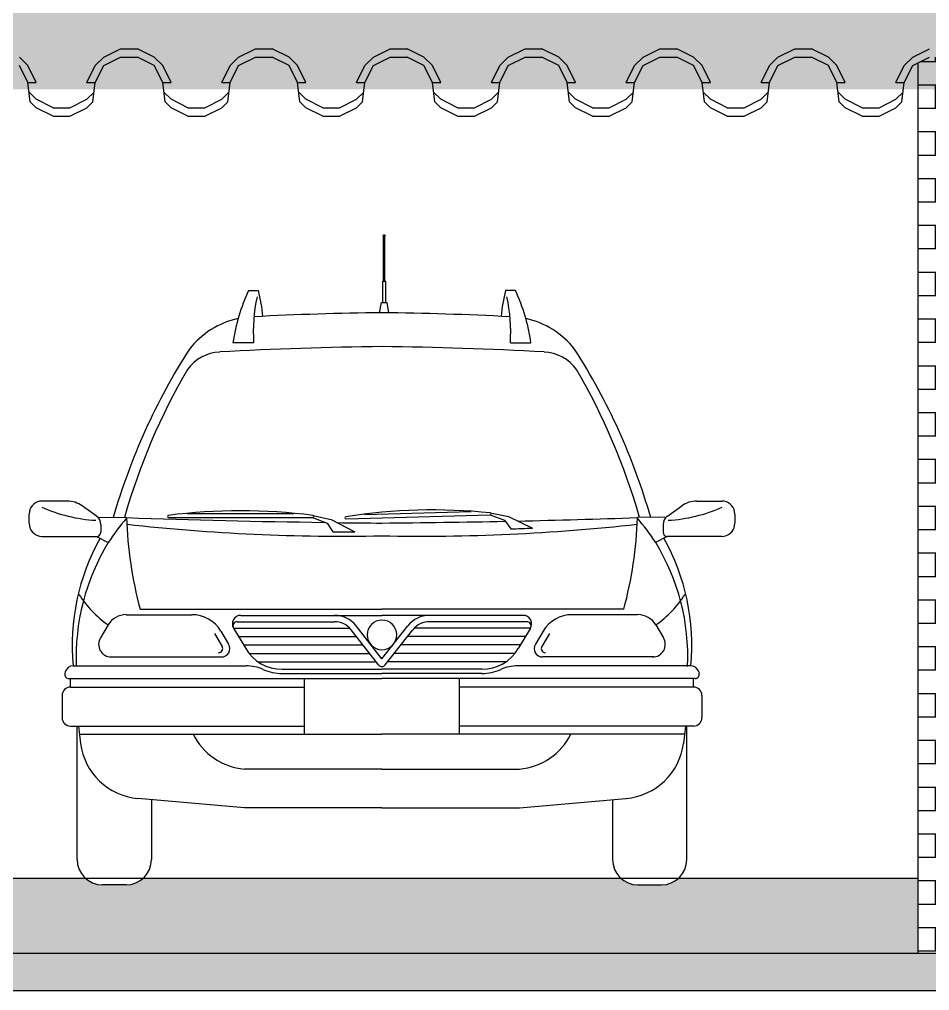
# Model space of a CAD drawing. Extents: x -109 to 1815, y -14679 to 345.
# Drawn here: x -91.821 to -89.391, y -38.856 to -36.263 of the extents above; entities that cross this region are included whole.
import ezdxf

# ---------------------------------------------------------------- set-up
doc = ezdxf.new("R2010")
doc.units = 0
doc.header["$MEASUREMENT"] = 0
for name, color, linetype in [('CAIBRO', 1, 'CONTINUOUS'), ('COTA', 1, 'CONTINUOUS'), ('LINHA-TELHA-VISTA', 1, 'CONTINUOUS'), ('PAREDE', 6, 'CONTINUOUS'), ('PILAR', 5, 'CONTINUOUS'), ('spanish2-18', 3, 'CONTINUOUS')]:
    doc.layers.add(name, color=color, linetype=linetype)

# ---------------------------------------------------------------- blocks, each defined once
blk = doc.blocks.new('tellhafachada')
at = {"layer": 'spanish2-18'}
for p, q in [((-95.8965, -27.0038), (-95.8515, -26.9813)), ((-95.8515, -26.9813), (-95.8065, -26.9813)), ((-95.7615, -27.0038), (-95.8065, -26.9813)), ((-95.5365, -27.0038), (-95.4915, -26.9813)), ((-95.4915, -26.9813), (-95.4465, -26.9813)), ((-95.4015, -27.0038), (-95.4465, -26.9813)), ((-95.1765, -27.0038), (-95.1315, -26.9813)), ((-95.1315, -26.9813), (-95.0865, -26.9813)), ((-95.0415, -27.0038), (-95.0865, -26.9813)), ((-94.8165, -27.0038), (-94.7715, -26.9813)), ((-94.7715, -26.9813), (-94.7265, -26.9813)), ((-94.6815, -27.0038), (-94.7265, -26.9813)), ((-94.4565, -27.0038), (-94.4115, -26.9813)), ((-94.4115, -26.9813), (-94.3665, -26.9813)), ((-94.3215, -27.0038), (-94.3665, -26.9813)), ((-94.0965, -27.0038), (-94.0515, -26.9813)), ((-94.0515, -26.9813), (-94.0065, -26.9813)), ((-93.9615, -27.0038), (-94.0065, -26.9813)), ((-93.7365, -27.0038), (-93.6915, -26.9813)), ((-96.099, -27.0263), (-96.1215, -27.0038)), ((-95.919, -27.0263), (-95.8965, -27.0038)), ((-95.8965, -27.0263), (-95.8515, -27.0038)), ((-95.8515, -27.0038), (-95.8065, -27.0038)), ((-95.7615, -27.0263), (-95.8065, -27.0038)), ((-95.739, -27.0263), (-95.7615, -27.0038)), ((-95.559, -27.0263), (-95.5365, -27.0038)), ((-95.5365, -27.0263), (-95.4915, -27.0038)), ((-95.4915, -27.0038), (-95.4465, -27.0038)), ((-95.4015, -27.0263), (-95.4465, -27.0038)), ((-95.379, -27.0263), (-95.4015, -27.0038)), ((-95.199, -27.0263), (-95.1765, -27.0038)), ((-95.1765, -27.0263), (-95.1315, -27.0038)), ((-95.1315, -27.0038), (-95.0865, -27.0038)), ((-95.0415, -27.0263), (-95.0865, -27.0038)), ((-95.019, -27.0263), (-95.0415, -27.0038)), ((-94.839, -27.0263), (-94.8165, -27.0038)), ((-94.8165, -27.0263), (-94.7715, -27.0038)), ((-94.7715, -27.0038), (-94.7265, -27.0038)), ((-94.6815, -27.0263), (-94.7265, -27.0038)), ((-94.659, -27.0263), (-94.6815, -27.0038)), ((-94.479, -27.0263), (-94.4565, -27.0038)), ((-94.4565, -27.0263), (-94.4115, -27.0038)), ((-94.4115, -27.0038), (-94.3665, -27.0038)), ((-94.3215, -27.0263), (-94.3665, -27.0038)), ((-94.299, -27.0263), (-94.3215, -27.0038)), ((-94.119, -27.0263), (-94.0965, -27.0038)), ((-94.0965, -27.0263), (-94.0515, -27.0038)), ((-94.0515, -27.0038), (-94.0065, -27.0038)), ((-93.9615, -27.0263), (-94.0065, -27.0038)), ((-93.939, -27.0263), (-93.9615, -27.0038)), ((-93.759, -27.0263), (-93.7365, -27.0038)), ((-93.7365, -27.0263), (-93.6915, -27.0038)), ((-96.099, -27.0713), (-96.1215, -27.0263)), ((-96.0765, -27.0713), (-96.099, -27.0263)), ((-95.9415, -27.0713), (-95.919, -27.0263)), ((-95.919, -27.0713), (-95.8965, -27.0263)), ((-95.739, -27.0713), (-95.7615, -27.0263)), ((-95.7165, -27.0713), (-95.739, -27.0263)), ((-95.5815, -27.0713), (-95.559, -27.0263)), ((-95.559, -27.0713), (-95.5365, -27.0263)), ((-95.379, -27.0713), (-95.4015, -27.0263)), ((-95.3565, -27.0713), (-95.379, -27.0263)), ((-95.2215, -27.0713), (-95.199, -27.0263)), ((-95.199, -27.0713), (-95.1765, -27.0263)), ((-95.019, -27.0713), (-95.0415, -27.0263)), ((-94.9965, -27.0713), (-95.019, -27.0263)), ((-94.8615, -27.0713), (-94.839, -27.0263)), ((-94.839, -27.0713), (-94.8165, -27.0263)), ((-94.659, -27.0713), (-94.6815, -27.0263)), ((-94.6365, -27.0713), (-94.659, -27.0263)), ((-94.5015, -27.0713), (-94.479, -27.0263)), ((-94.479, -27.0713), (-94.4565, -27.0263)), ((-94.299, -27.0713), (-94.3215, -27.0263)), ((-94.2765, -27.0713), (-94.299, -27.0263)), ((-94.1415, -27.0713), (-94.119, -27.0263)), ((-94.119, -27.0713), (-94.0965, -27.0263)), ((-93.939, -27.0713), (-93.9615, -27.0263)), ((-93.9165, -27.0713), (-93.939, -27.0263)), ((-93.7815, -27.0713), (-93.759, -27.0263)), ((-93.759, -27.0713), (-93.7365, -27.0263)), ((-96.0926, -27.1228), (-96.099, -27.0713)), ((-96.099, -27.0713), (-96.0765, -27.0713)), ((-95.9415, -27.0713), (-95.919, -27.0713)), ((-95.9255, -27.1228), (-95.919, -27.0713)), ((-95.7326, -27.1228), (-95.739, -27.0713)), ((-95.739, -27.0713), (-95.7165, -27.0713)), ((-95.5815, -27.0713), (-95.559, -27.0713)), ((-95.5655, -27.1228), (-95.559, -27.0713)), ((-95.3726, -27.1228), (-95.379, -27.0713)), ((-95.379, -27.0713), (-95.3565, -27.0713)), ((-95.2215, -27.0713), (-95.199, -27.0713)), ((-95.2055, -27.1228), (-95.199, -27.0713)), ((-95.0126, -27.1228), (-95.019, -27.0713)), ((-95.019, -27.0713), (-94.9965, -27.0713)), ((-94.8615, -27.0713), (-94.839, -27.0713)), ((-94.8455, -27.1228), (-94.839, -27.0713)), ((-94.6526, -27.1228), (-94.659, -27.0713)), ((-94.659, -27.0713), (-94.6365, -27.0713)), ((-94.5015, -27.0713), (-94.479, -27.0713)), ((-94.4855, -27.1228), (-94.479, -27.0713)), ((-94.2926, -27.1228), (-94.299, -27.0713)), ((-94.299, -27.0713), (-94.2765, -27.0713)), ((-94.1415, -27.0713), (-94.119, -27.0713)), ((-94.1255, -27.1228), (-94.119, -27.0713)), ((-93.9326, -27.1228), (-93.939, -27.0713)), ((-93.939, -27.0713), (-93.9165, -27.0713)), ((-93.7815, -27.0713), (-93.759, -27.0713)), ((-93.7655, -27.1228), (-93.759, -27.0713)), ((-96.0765, -27.1163), (-96.0958, -27.0971)), ((-95.9415, -27.1163), (-95.9222, -27.0971)), ((-95.7165, -27.1163), (-95.7358, -27.0971)), ((-95.5815, -27.1163), (-95.5622, -27.0971)), ((-95.3565, -27.1163), (-95.3758, -27.0971)), ((-95.2215, -27.1163), (-95.2022, -27.0971)), ((-94.9965, -27.1163), (-95.0158, -27.0971)), ((-94.8615, -27.1163), (-94.8422, -27.0971)), ((-94.6365, -27.1163), (-94.6558, -27.0971)), ((-94.5015, -27.1163), (-94.4822, -27.0971)), ((-94.2765, -27.1163), (-94.2958, -27.0971)), ((-94.1415, -27.1163), (-94.1222, -27.0971)), ((-93.9165, -27.1163), (-93.9358, -27.0971)), ((-93.7815, -27.1163), (-93.7622, -27.0971)), ((-96.0765, -27.1388), (-96.0926, -27.1228)), ((-96.0315, -27.1388), (-96.0765, -27.1163)), ((-95.9865, -27.1388), (-95.9415, -27.1163)), ((-95.9415, -27.1388), (-95.9255, -27.1228)), ((-95.7165, -27.1388), (-95.7326, -27.1228)), ((-95.6715, -27.1388), (-95.7165, -27.1163)), ((-95.6265, -27.1388), (-95.5815, -27.1163)), ((-95.5815, -27.1388), (-95.5655, -27.1228)), ((-95.3565, -27.1388), (-95.3726, -27.1228)), ((-95.3115, -27.1388), (-95.3565, -27.1163)), ((-95.2665, -27.1388), (-95.2215, -27.1163)), ((-95.2215, -27.1388), (-95.2055, -27.1228)), ((-94.9965, -27.1388), (-95.0126, -27.1228)), ((-94.9515, -27.1388), (-94.9965, -27.1163)), ((-94.9065, -27.1388), (-94.8615, -27.1163)), ((-94.8615, -27.1388), (-94.8455, -27.1228)), ((-94.6365, -27.1388), (-94.6526, -27.1228)), ((-94.5915, -27.1388), (-94.6365, -27.1163)), ((-94.5465, -27.1388), (-94.5015, -27.1163)), ((-94.5015, -27.1388), (-94.4855, -27.1228)), ((-94.2765, -27.1388), (-94.2926, -27.1228)), ((-94.2315, -27.1388), (-94.2765, -27.1163)), ((-94.1865, -27.1388), (-94.1415, -27.1163)), ((-94.1415, -27.1388), (-94.1255, -27.1228)), ((-93.9165, -27.1388), (-93.9326, -27.1228)), ((-93.8715, -27.1388), (-93.9165, -27.1163)), ((-93.8265, -27.1388), (-93.7815, -27.1163)), ((-93.7815, -27.1388), (-93.7655, -27.1228)), ((-96.0315, -27.1613), (-96.0765, -27.1388)), ((-96.0315, -27.1388), (-95.9865, -27.1388)), ((-95.9865, -27.1613), (-95.9415, -27.1388)), ((-95.6715, -27.1613), (-95.7165, -27.1388)), ((-95.6715, -27.1388), (-95.6265, -27.1388)), ((-95.6265, -27.1613), (-95.5815, -27.1388)), ((-95.3115, -27.1613), (-95.3565, -27.1388)), ((-95.3115, -27.1388), (-95.2665, -27.1388)), ((-95.2665, -27.1613), (-95.2215, -27.1388)), ((-94.9515, -27.1613), (-94.9965, -27.1388)), ((-94.9515, -27.1388), (-94.9065, -27.1388)), ((-94.9065, -27.1613), (-94.8615, -27.1388)), ((-94.5915, -27.1613), (-94.6365, -27.1388)), ((-94.5915, -27.1388), (-94.5465, -27.1388)), ((-94.5465, -27.1613), (-94.5015, -27.1388)), ((-94.2315, -27.1613), (-94.2765, -27.1388)), ((-94.2315, -27.1388), (-94.1865, -27.1388)), ((-94.1865, -27.1613), (-94.1415, -27.1388)), ((-93.8715, -27.1613), (-93.9165, -27.1388)), ((-93.8715, -27.1388), (-93.8265, -27.1388)), ((-93.8265, -27.1613), (-93.7815, -27.1388)), ((-96.0315, -27.1613), (-95.9865, -27.1613)), ((-95.6715, -27.1613), (-95.6265, -27.1613)), ((-95.3115, -27.1613), (-95.2665, -27.1613)), ((-94.9515, -27.1613), (-94.9065, -27.1613)), ((-94.5915, -27.1613), (-94.5465, -27.1613)), ((-94.2315, -27.1613), (-94.1865, -27.1613)), ((-93.8715, -27.1613), (-93.8265, -27.1613))]:
    blk.add_line(p, q, dxfattribs=at)

msp = doc.modelspace()

# ---------------------------------------------------------------- hatches: boundary and pattern name
at = {"layer": 'COTA'}
h = msp.add_hatch(dxfattribs=at)
h.set_pattern_fill('BRICK', color=256, scale=0.25, style=0)
h.paths.add_polyline_path([(-89.1214, -36.4987), (-89.1659, -36.521), (-89.2109, -36.521), (-89.2559, -36.4985), (-89.272, -36.4824), (-89.2784, -36.431), (-89.3009, -36.386), (-89.3459, -36.3635), (-89.3909, -36.3635), (-89.4214, -36.3787), (-89.4214, -38.756), (-89.1214, -38.756)])
h = msp.add_hatch(dxfattribs=at)
h.set_pattern_fill('AR-CONC', color=256, scale=0.03, style=0)
h.set_pattern_definition([(50, (0, 0), (0.21517805, -0.01882564), [0.0225, -0.2475]), (355, (0, 0), (-0.0416254, 0.22565764), [0.018, -0.198]), (100.4514, (0.01793, -0.00157), (0.1735528, 0.20683186), [0.01912206, -0.21034263]), (46.1842, (0, 0.06), (0.3201723, -0.0496557), [0.03375, -0.37125]), (96.6356, (0.02668, 0.05586), (0.2803988, 0.2922354), [0.0286831, -0.3155139]), (351.1842, (0, 0.06), (0.2803986, 0.2922356), [0.027, -0.297]), (21, (0.03, 0.045), (0.17907212, -0.12078567), [0.0225, -0.2475]), (326, (0.03, 0.045), (0.0729946, 0.217545), [0.018, -0.198]), (71.4514, (0.04492, 0.03493), (0.2520668, 0.09675915), [0.01912206, -0.21034263]), (37.5, (0, 0), (0.003647957, 0.099868156), [0, -0.1956, 0, -0.201, 0, -0.19875]), (7.5, (0, 0), (0.07892086, 0.11832351), [0, -0.1146, 0, -0.1911, 0, -0.07575]), (327.5, (-0.0669, 0), (0.16014673, -0.00676646), [0, -0.075, 0, -0.234, 0, -0.3105]), (317.5, (-0.0969, 0), (0.17495585, 0.0300315), [0, -0.0975, 0, -0.1554, 0, -0.2205])])
h.paths.add_polyline_path([(-93.6526, -38.756), (-93.6526, -38.556), (-97.6686, -38.556), (-97.6686, -38.756)])
h.paths.add_polyline_path([(-93.3526, -38.556), (-93.3526, -38.756), (-89.4214, -38.756), (-89.4214, -38.556), (-90.0612, -38.556, -0.186897), (-90.1068, -38.5737), (-90.1696, -38.5737, -0.186897), (-90.2152, -38.556), (-91.4906, -38.556, -0.186897), (-91.5362, -38.5737), (-91.599, -38.5737, -0.186897), (-91.6446, -38.556)])
msp.add_hatch(color=256, dxfattribs=at).paths.add_polyline_path([(-87.0237, -38.856), (-87.0237, -38.756), (-101.3937, -38.756, -0.080738), (-101.485, -38.756), (-102.6205, -38.756, -0.079033), (-102.7098, -38.756), (-106.6516, -38.756), (-106.6516, -38.856)])
at = {"layer": 'LINHA-TELHA-VISTA'}
h = msp.add_hatch(dxfattribs=at)
h.set_pattern_fill('SPANISH2', color=256, scale=0.18, style=0)
h.set_pattern_definition([(0, (-794.63089, -300.0635), (0.36, 0.18), [0.045, -0.315]), (0, (-794.63089, -300.041), (0.36, 0.18), [0.045, -0.135]), (0, (-794.45089, -300.0185), (0.36, 0.18), [0.045, -0.315]), (0, (-794.72089, -300.131), (0.36, 0.18), [0.0225, -0.18, 0.0225, -0.135]), (45, (-794.69839, -300.08599), (2e-17, 0.18), [0.03181981, -0.47729708]), (45, (-794.72089, -300.01849), (2e-17, 0.18), [0.022734, -0.48638288]), (45, (-794.72089, -299.99599), (2e-17, 0.18), [0.02727, -0.48184688]), (135, (-794.49589, -299.99599), (2e-17, 0.18), [0.02727, -0.48184688]), (135, (-794.49589, -300.01849), (2e-17, 0.18), [0.022734, -0.48638288]), (135, (-794.51839, -300.08599), (2e-17, 0.18), [0.03181981, -0.47729708]), (26.56505, (-794.67589, -300.08599), (-9e-12, 0.18), [0.05031153, -0.35218071]), (26.56505, (-794.67589, -300.06349), (-9e-12, 0.18), [0.05031153, -0.35218071]), (26.56505, (-794.76589, -300.04099), (-9e-12, 0.18), [0.05031153, -0.35218071]), (26.56505, (-794.76589, -300.01849), (-9e-12, 0.18), [0.05031153, -0.35218071]), (63.434949, (-794.720885, -300.13099), (9e-12, 0.18), [0.05031153, -0.75467294]), (63.434949, (-794.698385, -300.13099), (9e-12, 0.18), [0.05031153, -0.75467294]), (116.565051, (-794.518385, -300.13099), (-9e-12, 0.18), [0.05031153, -0.75467294]), (116.565051, (-794.495885, -300.13099), (-9e-12, 0.18), [0.05031153, -0.75467294]), (153.43495, (-794.54089, -300.08599), (9e-12, 0.18), [0.05031153, -0.35218071]), (153.43495, (-794.54089, -300.06349), (9e-12, 0.18), [0.05031153, -0.35218071]), (153.43495, (-794.45089, -300.04099), (9e-12, 0.18), [0.05031153, -0.35218071]), (153.43495, (-794.45089, -300.01849), (9e-12, 0.18), [0.05031153, -0.35218071]), (82.8749837, (-794.720885, -300.130991), (9e-14, 0.18), [0.18140076, -2.72101203]), (97.1250163, (-794.495885, -300.130991), (-9e-14, 0.18), [0.18140076, -2.72101203])])
h.paths.add_polyline_path([(-97.6719, -32.8242), (-103.2958, -35.3672), (-98.41, -35.3672), (-98.41, -36.4493), (-88.5964, -36.4493)])

# ---------------------------------------------------------------- linework, layer by layer
at = {"layer": 'CAIBRO'}
for p, q in [((-90.8485, -36.9616), (-90.8485, -36.8419)), ((-90.8452, -36.9616), (-90.8452, -36.8419)), ((-90.8509, -37.0188), (-90.8509, -36.9616)), ((-90.8509, -36.9616), (-90.8428, -36.9616)), ((-90.8428, -37.0188), (-90.8428, -36.9616)), ((-91.2092, -36.9868), (-91.1826, -36.9868)), ((-90.4966, -36.9868), (-90.5232, -36.9868)), ((-90.8593, -37.0462), (-90.8542, -37.0188)), ((-90.8542, -37.0188), (-90.8395, -37.0188)), ((-90.8344, -37.0463), (-90.8395, -37.0188)), ((-91.1957, -37.1262), (-91.2507, -37.1262)), ((-90.5101, -37.1262), (-90.4551, -37.1262)), ((-91.6931, -37.5489), (-91.7607, -37.5489)), ((-91.6148, -37.5894), (-91.6533, -37.5617)), ((-90.091, -37.5894), (-90.0525, -37.5617)), ((-90.0127, -37.5489), (-89.9451, -37.5489)), ((-91.6121, -37.5917), (-91.535, -37.593)), ((-91.4228, -37.5926), (-91.038, -37.5926)), ((-91.3728, -37.5824), (-91.088, -37.5824)), ((-91.038, -37.5926), (-90.9996, -37.6076)), ((-91.0377, -37.5872), (-90.989, -37.5983)), ((-90.989, -37.5983), (-90.9254, -37.631)), ((-90.9489, -37.5962), (-90.5643, -37.5858)), ((-90.8992, -37.5846), (-90.6145, -37.577)), ((-90.5643, -37.5858), (-90.5255, -37.5998)), ((-90.5641, -37.5804), (-90.5151, -37.5902)), ((-90.5255, -37.5998), (-90.5093, -37.6231)), ((-90.5151, -37.5902), (-90.4507, -37.6212)), ((-90.0937, -37.5917), (-90.1708, -37.593)), ((-91.6034, -37.6116), (-91.6034, -37.6318)), ((-90.9996, -37.6076), (-90.984, -37.6314)), ((-90.1024, -37.6116), (-90.1024, -37.6318)), ((-91.7607, -37.6431), (-91.6147, -37.6431)), ((-91.6147, -37.6431), (-91.5836, -37.6596)), ((-90.0911, -37.6431), (-90.1222, -37.6596)), ((-89.9451, -37.6431), (-90.0911, -37.6431)), ((-91.5355, -37.8523), (-91.3606, -37.8523)), ((-91.4987, -37.8377), (-90.8529, -37.8377)), ((-91.2298, -37.8541), (-90.8529, -37.8541)), ((-90.2072, -37.8377), (-90.8529, -37.8377)), ((-90.476, -37.8541), (-90.8529, -37.8541)), ((-90.1703, -37.8523), (-90.3452, -37.8523)), ((-91.5839, -37.8796), (-91.6046, -37.914)), ((-91.2396, -37.8711), (-90.9797, -37.8711)), ((-90.8529, -37.9704), (-90.9219, -37.8823)), ((-90.8529, -37.9704), (-90.7839, -37.8823)), ((-90.4662, -37.8711), (-90.7261, -37.8711)), ((-90.1219, -37.8796), (-90.1012, -37.914)), ((-91.3002, -37.9022), (-91.2796, -37.9368)), ((-91.2829, -37.8964), (-91.2624, -37.9311)), ((-91.2493, -37.888), (-90.9393, -37.888)), ((-91.2493, -37.8881), (-91.2168, -37.9427)), ((-91.2359, -37.9106), (-90.9212, -37.9106)), ((-90.8618, -37.9866), (-90.9352, -37.8927)), ((-90.844, -37.9866), (-90.7706, -37.8927)), ((-90.4699, -37.9106), (-90.7846, -37.9106)), ((-90.4565, -37.888), (-90.7665, -37.888)), ((-90.4565, -37.8881), (-90.489, -37.9427)), ((-90.4229, -37.8964), (-90.4434, -37.9311)), ((-90.4056, -37.9022), (-90.4262, -37.9368)), ((-91.2225, -37.9332), (-90.9035, -37.9332)), ((-90.4833, -37.9332), (-90.8023, -37.9332)), ((-91.2077, -37.9558), (-90.8859, -37.9558)), ((-90.4981, -37.9558), (-90.8199, -37.9558)), ((-91.677, -37.989), (-91.2156, -37.989)), ((-91.677, -37.989), (-91.2156, -37.989)), ((-91.5786, -37.9652), (-91.2818, -37.9652)), ((-91.1833, -37.9784), (-90.8682, -37.9784)), ((-90.5225, -37.9784), (-90.8376, -37.9784)), ((-90.0288, -37.989), (-90.4902, -37.989)), ((-90.0288, -37.989), (-90.4902, -37.989)), ((-90.1272, -37.9652), (-90.424, -37.9652)), ((-91.6986, -38.005), (-91.6996, -38.0083)), ((-91.1198, -37.9979), (-90.8529, -37.9979)), ((-91.1198, -38.0092), (-90.8529, -38.0092)), ((-90.586, -37.9979), (-90.8529, -37.9979)), ((-90.586, -38.0092), (-90.8529, -38.0092)), ((-90.0072, -38.005), (-90.0062, -38.0083)), ((-91.6888, -38.0229), (-90.8529, -38.0229)), ((-91.6845, -38.0454), (-91.6845, -38.0229)), ((-91.0599, -38.171), (-91.0599, -38.0229)), ((-90.017, -38.0229), (-90.8529, -38.0229)), ((-90.6459, -38.171), (-90.6459, -38.0229)), ((-90.0213, -38.0454), (-90.0213, -38.0229)), ((-91.6845, -38.0454), (-91.0599, -38.0454)), ((-90.0213, -38.0454), (-90.6459, -38.0454)), ((-91.7071, -38.068), (-91.7071, -38.1272)), ((-89.9987, -38.068), (-89.9987, -38.1272)), ((-91.6845, -38.1498), (-91.6636, -38.1498)), ((-91.6668, -38.5059), (-91.6668, -38.1498)), ((-91.6636, -38.1498), (-91.0599, -38.1498)), ((-91.6636, -38.1498), (-91.6577, -38.1958)), ((-91.6609, -38.171), (-90.8529, -38.171)), ((-90.0449, -38.171), (-90.8529, -38.171)), ((-90.0422, -38.1498), (-90.6459, -38.1498)), ((-90.0422, -38.1498), (-90.0481, -38.1958)), ((-90.0213, -38.1498), (-90.0422, -38.1498)), ((-90.039, -38.5059), (-90.039, -38.1498)), ((-90.8529, -38.2648), (-91.2202, -38.2648)), ((-90.8529, -38.2648), (-90.4856, -38.2648)), ((-91.2202, -38.3678), (-91.5044, -38.3429)), ((-91.4685, -38.3461), (-91.4685, -38.5059)), ((-90.4856, -38.3678), (-90.2014, -38.3429)), ((-90.2373, -38.3461), (-90.2373, -38.5059)), ((-90.8529, -38.3678), (-91.2202, -38.3678)), ((-90.8529, -38.3678), (-90.4856, -38.3678)), ((-91.5362, -38.5737), (-91.599, -38.5737)), ((-90.1696, -38.5737), (-90.1068, -38.5737))]:
    msp.add_line(p, q, dxfattribs=at)
msp.add_circle((-90.8468, -36.8401), 0.0025, dxfattribs=at)
for centre, radius, start, end in [((-90.7519, -37.1987), 0.5041, 155.1381, 171.7214), ((-90.7396, -37.0986), 0.4569, 168.0415, 183.4556), ((-91.6257, -37.0986), 0.4569, 5.3893, 14.1631), ((-90.0801, -37.0986), 0.4569, 165.8369, 174.6107), ((-90.9662, -37.0986), 0.4569, 356.5444, 11.9585), ((-90.9539, -37.1987), 0.5041, 8.2786, 24.8619), ((-90.761, -45.4488), 8.4032, 90.62638, 92.95757), ((-90.9448, -45.4488), 8.4032, 87.04243, 89.37362), ((-91.1891, -37.2823), 0.2259, 102.2284, 142.0453), ((-90.5167, -37.2823), 0.2259, 37.9547, 77.7716), ((-89.9295, -38.0645), 1.7074, 147.3518, 163.9501), ((-91.281, -37.2637), 0.1129, 92.5499, 144.1398), ((-90.755, -46.6003), 9.4644, 90.58848, 93.21655), ((-90.9508, -46.6003), 9.4644, 86.78345, 89.41152), ((-90.4248, -37.2637), 0.1129, 35.8602, 87.4501), ((-91.7763, -38.0645), 1.7074, 16.0499, 32.6482), ((-89.8547, -38.0765), 1.754, 149.9236, 163.9965), ((-91.8511, -38.0765), 1.754, 16.0035, 30.0764), ((-91.7607, -37.5828), 0.0339, 90, 171.5151), ((-91.5929, -37.1875), 0.4135, 245.9625, 266.6686), ((-91.6931, -37.6171), 0.0681, 54.2622, 90), ((-90.7167, -39.0731), 1.5005, 84.1638, 98.9193), ((-90.1129, -37.1875), 0.4135, 273.3314, 294.0375), ((-90.0127, -37.6171), 0.0681, 90, 125.7378), ((-89.9451, -37.5828), 0.0339, 8.4849, 90), ((-91.7074, -37.596), 0.0887, 168.152, 191.848), ((-91.6307, -37.6116), 0.0273, 0, 54.2622), ((-91.1289, -37.9519), 0.5406, 138.6838, 147.262), ((-90.7023, -13.915), 23.6927, 267.98582, 269.26284), ((-90.4659, -37.5591), 1.0696, 181.8166, 195.0949), ((-91.4228, -37.5899), 0.00272, 96.0783, 270), ((-91.2304, -39.0753), 1.5005, 82.6223, 97.3777), ((-91.038, -37.5899), 0.00272, 270, 83.9217), ((-90.949, -37.5935), 0.00272, 97.6199, 271.5416), ((-90.5643, -37.5831), 0.00272, 271.5416, 85.4632), ((-91.0035, -13.915), 23.6927, 271.24127, 272.01418), ((-91.2399, -37.5591), 1.0696, 344.9051, 358.1834), ((-90.5769, -37.9519), 0.5406, 32.738, 41.3162), ((-90.0751, -37.6116), 0.0273, 125.7378, 180), ((-89.9984, -37.596), 0.0887, 348.152, 11.848), ((-91.7607, -37.6092), 0.0339, 188.4849, 270), ((-90.9602, -32.4506), 5.192, 263.6522, 271.1834), ((-90.807, -26.533), 11.0747, 269.14051, 269.76255), ((-91.2036, -1.9997), 35.6096, 270.5642, 271.09442), ((-90.7456, -32.4506), 5.192, 268.8166, 276.3478), ((-90.7187, -30.5659), 7.0603, 271.69969, 272.17539), ((-89.9451, -37.6092), 0.0339, 270, 351.5151), ((-91.0948, -37.9336), 0.5851, 150.7851, 185.4347), ((-91.6147, -37.6318), 0.0113, 270, 0), ((-91.0035, -30.5711), 7.0603, 270.1581, 270.6338), ((-90.0911, -37.6318), 0.0113, 180, 270), ((-90.611, -37.9336), 0.5851, 354.5653, 29.2149), ((-91.0839, -37.9649), 0.5856, 148.5775, 182.4788), ((-90.6219, -37.9649), 0.5856, 357.5212, 31.4225), ((-91.419, -37.6436), 0.2879, 212.424, 235.0593), ((-90.2868, -37.6436), 0.2879, 304.9407, 327.576), ((-91.5355, -37.9087), 0.0565, 90, 148.9532), ((-91.3606, -37.9426), 0.0903, 30.7364, 90), ((-91.2298, -37.8767), 0.0226, 90, 210.7364), ((-90.9797, -37.9275), 0.0734, 38.0407, 90), ((-90.7261, -37.9275), 0.0734, 90, 141.9593), ((-90.476, -37.8767), 0.0226, 329.2636, 90), ((-90.3452, -37.9426), 0.0903, 90, 149.2636), ((-90.1703, -37.9087), 0.0565, 31.0468, 90), ((-91.2396, -37.8823), 0.0113, 90, 210.7364), ((-90.9797, -37.9275), 0.0565, 38.0407, 90), ((-90.8529, -37.9062), 0.0396, 90, 270), ((-90.8529, -37.9062), 0.0396, 270, 90), ((-90.7261, -37.9275), 0.0565, 90, 141.9593), ((-90.4662, -37.8823), 0.0113, 329.2636, 90), ((-91.5755, -37.9314), 0.0339, 148.9532, 270), ((-91.2893, -37.9426), 0.0113, 270, 30.7364), ((-91.2818, -37.9426), 0.0226, 270, 30.7364), ((-90.424, -37.9426), 0.0226, 149.2636, 270), ((-90.4165, -37.9426), 0.0113, 149.2636, 270), ((-90.1303, -37.9314), 0.0339, 270, 31.0468), ((-91.1198, -37.885), 0.1129, 210.7364, 270), ((-90.586, -37.885), 0.1129, 270, 329.2636), ((-91.677, -38.0116), 0.0226, 90, 163.073), ((-91.2156, -38.1019), 0.1129, 66.1573, 90), ((-90.8529, -37.9796), 0.0113, 218.0407, 270), ((-90.8529, -37.9796), 0.0113, 270, 321.9593), ((-90.4902, -38.1019), 0.1129, 90, 113.8427), ((-90.0288, -38.0116), 0.0226, 16.927, 90), ((-91.6888, -38.0116), 0.0113, 163.073, 270), ((-91.1198, -37.885), 0.1242, 246.1573, 270), ((-90.586, -37.885), 0.1242, 270, 293.8427), ((-90.017, -38.0116), 0.0113, 270, 16.927), ((-91.6845, -38.068), 0.0226, 90, 180), ((-90.0213, -38.068), 0.0226, 360, 90), ((-91.6845, -38.1272), 0.0226, 180, 270), ((-90.0213, -38.1272), 0.0226, 270, 0), ((-91.2054, -38.096), 0.1694, 206.2646, 264.9962), ((-90.5004, -38.096), 0.1694, 275.0038, 333.7354), ((-91.4897, -38.1742), 0.1694, 187.3435, 264.9962), ((-90.2161, -38.1742), 0.1694, 275.0038, 352.6565), ((-91.599, -38.5059), 0.0678, 180, 270), ((-91.5362, -38.5059), 0.0678, 270, 360), ((-90.1696, -38.5059), 0.0678, 180, 270), ((-90.1068, -38.5059), 0.0678, 270, 0)]:
    msp.add_arc(centre, radius, start, end, dxfattribs=at)
at = {"layer": 'COTA'}
for p, q in [((-106.6516, -38.756), (-87.0237, -38.756)), ((-106.6516, -38.856), (-87.0237, -38.856))]:
    msp.add_line(p, q, dxfattribs=at)
at = {"layer": 'PAREDE'}
msp.add_line((-93.3526, -38.556), (-89.4214, -38.556), dxfattribs=at)
at = {"layer": 'PILAR'}
msp.add_line((-89.4214, -38.756), (-89.4214, -36.3787), dxfattribs=at)

# ---------------------------------------------------------------- block references
msp.add_blockref('tellhafachada', (4.3006, -9.3597), dxfattribs=at)

doc.saveas('drawing.dxf')
